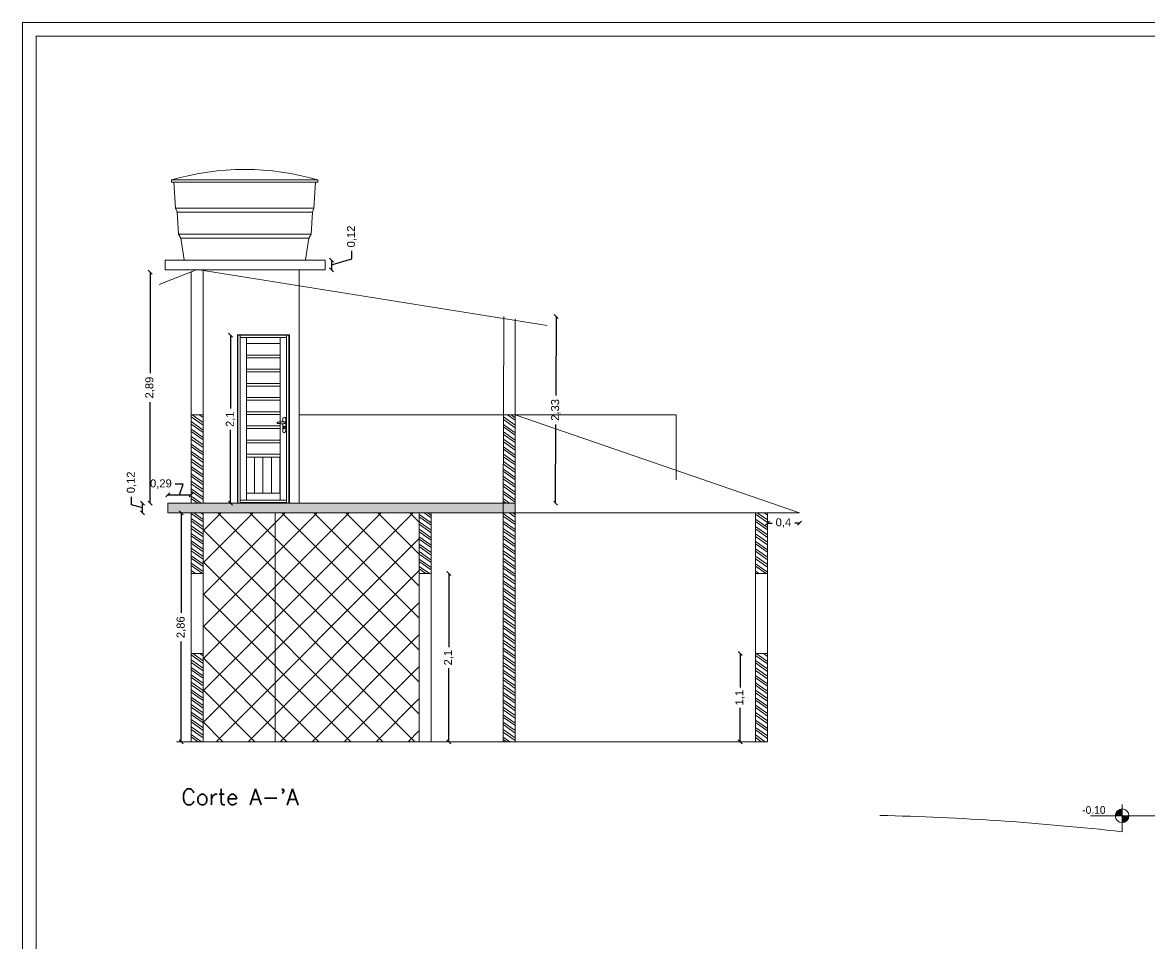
# Model space of a CAD drawing. Header units: metres. Extents: x 1628 to 1845, y 824 to 931.
# Drawn here: x 1628.94 to 1643.03, y 838.96 to 850.46 of the extents above; entities that cross this region are included whole.
import ezdxf

# ---------------------------------------------------------------- set-up
doc = ezdxf.new("R2010")
doc.units = ezdxf.units.M
doc.header["$LTSCALE"] = 0.15
doc.layers.get('0').update_dxf_attribs({"lineweight": 0, "plot": 0})
doc.layers.get('Defpoints').update_dxf_attribs({"lineweight": 0})
for name, color, linetype, lineweight in [('Alvenaria', 170, 'Continuous', 0), ('Alvenaria ext', 5, 'Continuous', 5), ('Caixilho', 120, 'Continuous', 0), ('Cotas', 1, 'Continuous', 0), ('hidrosanitário', 26, 'Continuous', 0), ('Texto', 7, 'Continuous', 0)]:
    doc.layers.add(name, color=color, linetype=linetype, lineweight=lineweight)
doc.styles.add('lunardi 02', font='romans.shx', dxfattribs={"height": 0.2})
doc.styles.get("Standard").update_dxf_attribs({"font": 'arial.ttf'})
doc.styles.add('T20', font='PORT2', dxfattribs={"height": 0.2})
doc.dimstyles.new('Lunardi', dxfattribs={"dimtxt": 0.1, "dimasz": 0.05, "dimexe": 0, "dimexo": 0.05, "dimgap": 0.05, "dimtad": 0, "dimzin": 9, "dimtxsty": 'Standard', "dimblk": 'OBLIQUE', "dimcen": 0, "dimse1": 1, "dimse2": 1, "dimclrd": 1, "dimclre": 1, "dimclrt": 1, "dimadec": 0, "dimazin": 0, "dimtfac": 1, "dimtmove": 1, "dimatfit": 2, "dimldrblk": 'OBLIQUE', "dimfxl": 1, "dimarcsym": 0})

# ---------------------------------------------------------------- blocks, each defined once
blk = doc.blocks.new('Cotap')
for p, q in [((0, 0.297), (0, -0.297)), ((-0.297, 0), (0.828, 0))]:
    blk.add_line(p, q)
blk.add_circle((0, 0), 0.18)
for points in [[(0, 0), (-0.18, 0), (0, -0.18), (-0.127, -0.127)], [(0, 0), (0, 0.18), (0.18, 0), (0.127, 0.127)]]:
    blk.add_solid(points)
at = {"style": 'T20'}
blk.add_attdef('COTA', (0.223, 0.05), '', height=0.2, dxfattribs=at)
blk = doc.blocks.new('_Oblique')
at = {"color": 0, "linetype": 'ByBlock', "lineweight": -2}
blk.add_line((-0.5, -0.5), (0.5, 0.5), dxfattribs=at)
blk = doc.blocks.new('*D51')
at = {"layer": 'Cotas', "color": 1, "lineweight": -2, "ltscale": 10}
for p, q in [((1630.929, 844.338), (1630.929, 843.089)), ((1630.929, 841.478), (1630.929, 842.728))]:
    blk.add_line(p, q, dxfattribs=at)
at = {"layer": 'Defpoints', "color": 0, "ltscale": 10}
for p in [(1630.929, 844.338), (1631.052, 844.338), (1631.052, 841.478)]:
    blk.add_point(p, dxfattribs=at)
at = {"layer": 'Cotas', "color": 1, "lineweight": -2, "ltscale": 10, "xscale": 0.05, "yscale": 0.05, "zscale": 0.05}
for p, rotation in [((1630.929, 844.338), 90), ((1630.929, 841.478), 270)]:
    blk.add_blockref('_Oblique', p, dxfattribs=dict(at, rotation=rotation))
at = {"layer": 'Cotas', "color": 1, "ltscale": 10, "insert": (1630.929, 842.908), "char_height": 0.1, "attachment_point": 5, "rotation": 90}
blk.add_mtext('2,86', dxfattribs=at)
blk = doc.blocks.new('*D52')
at = {"layer": 'Cotas', "color": 1, "lineweight": -2, "ltscale": 10}
for p, q in [((1630.307, 844.439), (1630.307, 844.539)), ((1630.442, 844.398), (1630.307, 844.439)), ((1630.442, 844.338), (1630.442, 844.458))]:
    blk.add_line(p, q, dxfattribs=at)
at = {"layer": 'Defpoints', "color": 0, "ltscale": 10}
for p in [(1630.442, 844.458), (1630.76, 844.458), (1630.76, 844.338)]:
    blk.add_point(p, dxfattribs=at)
at = {"layer": 'Cotas', "color": 1, "lineweight": -2, "ltscale": 10, "xscale": 0.05, "yscale": 0.05, "zscale": 0.05}
for p, rotation in [((1630.442, 844.458), 90), ((1630.442, 844.338), 270)]:
    blk.add_blockref('_Oblique', p, dxfattribs=dict(at, rotation=rotation))
at = {"layer": 'Cotas', "color": 1, "ltscale": 10, "insert": (1630.307, 844.718), "char_height": 0.1, "attachment_point": 5, "rotation": 90}
blk.add_mtext('0,12', dxfattribs=at)
blk = doc.blocks.new('*D53')
at = {"layer": 'Cotas', "color": 1, "lineweight": -2, "ltscale": 10}
for p, q in [((1630.538, 847.346), (1630.538, 846.083)), ((1630.538, 844.458), (1630.538, 845.722))]:
    blk.add_line(p, q, dxfattribs=at)
at = {"layer": 'Defpoints', "color": 0, "ltscale": 10}
for p in [(1630.538, 847.346), (1631.052, 847.346), (1631.052, 844.458)]:
    blk.add_point(p, dxfattribs=at)
at = {"layer": 'Cotas', "color": 1, "lineweight": -2, "ltscale": 10, "xscale": 0.05, "yscale": 0.05, "zscale": 0.05}
for p, rotation in [((1630.538, 847.346), 90), ((1630.538, 844.458), 270)]:
    blk.add_blockref('_Oblique', p, dxfattribs=dict(at, rotation=rotation))
at = {"layer": 'Cotas', "color": 1, "ltscale": 10, "insert": (1630.538, 845.902), "char_height": 0.1, "attachment_point": 5, "rotation": 90}
blk.add_mtext('2,89', dxfattribs=at)
blk = doc.blocks.new('*D54')
at = {"layer": 'Cotas', "color": 1, "lineweight": -2, "ltscale": 10}
for p, q in [((1635.612, 846.789), (1635.61, 845.804)), ((1635.607, 844.457), (1635.609, 845.442))]:
    blk.add_line(p, q, dxfattribs=at)
at = {"layer": 'Defpoints', "color": 0, "ltscale": 10}
for p in [(1634.958, 846.79), (1634.953, 844.459), (1635.607, 844.457)]:
    blk.add_point(p, dxfattribs=at)
at = {"layer": 'Cotas', "color": 1, "lineweight": -2, "ltscale": 10, "xscale": 0.05, "yscale": 0.05, "zscale": 0.05}
for p, rotation in [((1635.612, 846.789), 89.87116100767315), ((1635.607, 844.457), 269.8711610076731)]:
    blk.add_blockref('_Oblique', p, dxfattribs=dict(at, rotation=rotation))
at = {"layer": 'Cotas', "color": 1, "ltscale": 10, "insert": (1635.609, 845.623), "char_height": 0.1, "attachment_point": 5, "rotation": 89.8712}
blk.add_mtext('2,33', dxfattribs=at)
blk = doc.blocks.new('*D55')
at = {"layer": 'Cotas', "color": 1, "lineweight": -2, "ltscale": 10}
for p, q in [((1638.253, 844.21), (1638.312, 844.21)), ((1638.653, 844.21), (1638.594, 844.21))]:
    blk.add_line(p, q, dxfattribs=at)
at = {"layer": 'Defpoints', "color": 0, "ltscale": 10}
for p in [(1638.253, 844.338), (1638.653, 844.338), (1638.653, 844.21)]:
    blk.add_point(p, dxfattribs=at)
at = {"layer": 'Cotas', "color": 1, "lineweight": -2, "ltscale": 10, "xscale": 0.05, "yscale": 0.05, "zscale": 0.05, "rotation": 180}
blk.add_blockref('_Oblique', (1638.253, 844.21), dxfattribs=at)
at = {"layer": 'Cotas', "color": 1, "lineweight": -2, "ltscale": 10, "xscale": 0.05, "yscale": 0.05, "zscale": 0.05}
blk.add_blockref('_Oblique', (1638.653, 844.21), dxfattribs=at)
at = {"layer": 'Cotas', "color": 1, "ltscale": 10, "insert": (1638.453, 844.21), "char_height": 0.1, "attachment_point": 5}
blk.add_mtext('0,4', dxfattribs=at)
blk = doc.blocks.new('*D56')
at = {"layer": 'Cotas', "color": 1, "lineweight": -2, "ltscale": 10}
for p, q in [((1630.954, 844.696), (1630.854, 844.696)), ((1630.906, 844.561), (1630.954, 844.696)), ((1630.76, 844.561), (1631.052, 844.561))]:
    blk.add_line(p, q, dxfattribs=at)
at = {"layer": 'Defpoints', "color": 0, "ltscale": 10}
for p in [(1631.052, 844.561), (1630.76, 844.458), (1631.052, 844.458)]:
    blk.add_point(p, dxfattribs=at)
at = {"layer": 'Cotas', "color": 1, "lineweight": -2, "ltscale": 10, "xscale": 0.05, "yscale": 0.05, "zscale": 0.05}
for p, rotation in [((1630.76, 844.561), 180.0034617854595), ((1631.052, 844.561), 0.003461785459462113)]:
    blk.add_blockref('_Oblique', p, dxfattribs=dict(at, rotation=rotation))
at = {"layer": 'Cotas', "color": 1, "ltscale": 10, "insert": (1630.674, 844.696), "char_height": 0.1, "attachment_point": 5, "rotation": 0.0035}
blk.add_mtext('0,29', dxfattribs=at)
blk = doc.blocks.new('*D57')
at = {"layer": 'Cotas', "color": 1, "lineweight": -2, "ltscale": 10}
for p, q in [((1632.804, 847.434), (1633.059, 847.511)), ((1632.804, 847.494), (1632.804, 847.374)), ((1633.059, 847.511), (1633.059, 847.611))]:
    blk.add_line(p, q, dxfattribs=at)
at = {"layer": 'Defpoints', "color": 0, "ltscale": 10}
for p in [(1632.727, 847.494), (1632.727, 847.374), (1632.804, 847.374)]:
    blk.add_point(p, dxfattribs=at)
at = {"layer": 'Cotas', "color": 1, "lineweight": -2, "ltscale": 10, "xscale": 0.05, "yscale": 0.05, "zscale": 0.05}
for p, rotation in [((1632.804, 847.494), 90), ((1632.804, 847.374), 270)]:
    blk.add_blockref('_Oblique', p, dxfattribs=dict(at, rotation=rotation))
at = {"layer": 'Cotas', "color": 1, "ltscale": 10, "insert": (1633.059, 847.79), "char_height": 0.1, "attachment_point": 5, "rotation": 90}
blk.add_mtext('0,12', dxfattribs=at)
blk = doc.blocks.new('*D63')
at = {"layer": 'Cotas', "color": 1, "lineweight": -2, "ltscale": 10}
for p, q in [((1637.911, 842.578), (1637.911, 842.155)), ((1637.911, 841.478), (1637.911, 841.902))]:
    blk.add_line(p, q, dxfattribs=at)
at = {"layer": 'Defpoints', "color": 0, "ltscale": 10}
for p in [(1638.103, 842.578), (1637.911, 841.478), (1638.103, 841.478)]:
    blk.add_point(p, dxfattribs=at)
at = {"layer": 'Cotas', "color": 1, "lineweight": -2, "ltscale": 10, "xscale": 0.05, "yscale": 0.05, "zscale": 0.05}
for p, rotation in [((1637.911, 842.578), 90), ((1637.911, 841.478), 270)]:
    blk.add_blockref('_Oblique', p, dxfattribs=dict(at, rotation=rotation))
at = {"layer": 'Cotas', "color": 1, "ltscale": 10, "insert": (1637.911, 842.028), "char_height": 0.1, "attachment_point": 5, "rotation": 90}
blk.add_mtext('1,1', dxfattribs=at)
blk = doc.blocks.new('*D64')
at = {"layer": 'Cotas', "color": 1, "lineweight": -2, "ltscale": 10}
for p, q in [((1634.271, 843.578), (1634.271, 842.661)), ((1634.271, 841.478), (1634.271, 842.396))]:
    blk.add_line(p, q, dxfattribs=at)
at = {"layer": 'Defpoints', "color": 0, "ltscale": 10}
for p in [(1634.052, 843.578), (1634.052, 841.478), (1634.271, 841.478)]:
    blk.add_point(p, dxfattribs=at)
at = {"layer": 'Cotas', "color": 1, "lineweight": -2, "ltscale": 10, "xscale": 0.05, "yscale": 0.05, "zscale": 0.05}
for p, rotation in [((1634.271, 843.578), 90), ((1634.271, 841.478), 270)]:
    blk.add_blockref('_Oblique', p, dxfattribs=dict(at, rotation=rotation))
at = {"layer": 'Cotas', "color": 1, "ltscale": 10, "insert": (1634.271, 842.528), "char_height": 0.1, "attachment_point": 5, "rotation": 90}
blk.add_mtext('2,1', dxfattribs=at)
blk = doc.blocks.new('*D65')
at = {"layer": 'Cotas', "color": 1, "lineweight": -2, "ltscale": 10}
for p, q in [((1631.544, 846.556), (1631.544, 845.64)), ((1631.544, 844.458), (1631.544, 845.375))]:
    blk.add_line(p, q, dxfattribs=at)
at = {"layer": 'Defpoints', "color": 0, "ltscale": 10}
for p in [(1631.636, 846.556), (1631.544, 844.458), (1631.629, 844.458)]:
    blk.add_point(p, dxfattribs=at)
at = {"layer": 'Cotas', "color": 1, "lineweight": -2, "ltscale": 10, "xscale": 0.05, "yscale": 0.05, "zscale": 0.05}
for p, rotation in [((1631.544, 846.556), 90), ((1631.544, 844.458), 270)]:
    blk.add_blockref('_Oblique', p, dxfattribs=dict(at, rotation=rotation))
at = {"layer": 'Cotas', "color": 1, "ltscale": 10, "insert": (1631.544, 845.507), "char_height": 0.1, "attachment_point": 5, "rotation": 90}
blk.add_mtext('2,1', dxfattribs=at)

msp = doc.modelspace()

# ---------------------------------------------------------------- hatches: boundary and pattern name
at = {"layer": 'Alvenaria', "ltscale": 10}
h = msp.add_hatch(dxfattribs=at)
h.set_pattern_fill('ANSI32', scale=0.008, angle=100)
h.set_pattern_definition([(145, (-37.81196, 177.349855), (-0.0437065244, -0.0624193858), []), (145, (-37.8182, 177.38523), (-0.0437065244, -0.0624193858), [])])
h.paths.add_polyline_path([(1631.202, 844.338), (1631.052, 844.338), (1631.052, 843.578), (1631.202, 843.578)])
h.paths.add_polyline_path([(1631.202, 842.578), (1631.052, 842.578), (1631.052, 841.478), (1631.202, 841.478)])
h.paths.add_polyline_path([(1634.052, 844.338), (1633.902, 844.338), (1633.902, 843.578), (1634.052, 843.578)])
h.paths.add_polyline_path([(1635.102, 844.338), (1634.952, 844.338), (1634.952, 841.478), (1635.102, 841.478)])
h.paths.add_polyline_path([(1638.253, 844.338), (1638.103, 844.338), (1638.103, 843.578), (1638.253, 843.578)])
h.paths.add_polyline_path([(1638.253, 842.578), (1638.103, 842.578), (1638.103, 841.478), (1638.253, 841.478)])
h.paths.add_polyline_path([(1635.102, 845.559), (1634.954, 845.561), (1634.954, 844.458), (1635.102, 844.456)])
h.paths.add_polyline_path([(1631.202, 845.561), (1631.052, 845.561), (1631.052, 844.458), (1631.202, 844.458)])
h = msp.add_hatch(dxfattribs=at)
h.set_pattern_fill('ANSI36', scale=0.01, angle=350)
h.set_pattern_definition([(35, (-37.811963, 177.349855), (0.0273030836, 0.05787741815), [0.079375, -0.015875, 0, -0.015875])])
h.paths.add_polyline_path([(1635.102, 844.459), (1632.279, 844.458), (1632.279, 844.458), (1631.629, 844.458), (1630.76, 844.458), (1630.76, 844.338), (1635.102, 844.339)])
at = {"layer": 'Texto', "ltscale": 10}
h = msp.add_hatch(dxfattribs=at)
h.set_pattern_fill('ANSI37', scale=0.089)
h.set_pattern_definition([(45, (-37.81196, 177.34985), (-0.1998107, 0.1998107), []), (135, (-37.81196, 177.34985), (-0.1998107, -0.1998107), [])])
h.paths.add_polyline_path([(1632.102, 841.478), (1633.902, 841.478), (1633.902, 844.338), (1632.102, 844.338)])
h.paths.add_polyline_path([(1631.202, 841.478), (1632.102, 841.478), (1632.102, 844.338), (1631.202, 844.338)])

# ---------------------------------------------------------------- linework, layer by layer
at = {"layer": 'Alvenaria'}
for p, q in [((1632.402, 847.374), (1632.402, 844.458)), ((1631.052, 844.338), (1631.052, 841.478)), ((1631.202, 844.338), (1631.202, 841.478)), ((1632.102, 844.338), (1632.102, 841.478)), ((1638.103, 841.478), (1638.103, 844.338)), ((1638.253, 841.478), (1638.253, 844.338))]:
    msp.add_line(p, q, dxfattribs=at)
at = {"layer": 'Alvenaria', "ltscale": 10}
for p, q in [((1631.202, 845.561), (1631.052, 845.561)), ((1633.902, 844.338), (1633.902, 841.478)), ((1634.052, 844.338), (1634.052, 841.478)), ((1634.952, 844.338), (1634.952, 841.478)), ((1635.102, 844.338), (1635.102, 841.478)), ((1644.185, 840.553), (1642.685, 840.553)), ((1642.685, 840.553), (1642.685, 840.353))]:
    msp.add_line(p, q, dxfattribs=at)
at = {"layer": 'Alvenaria'}
msp.add_lwpolyline([(1630.727, 847.374), (1632.727, 847.374), (1632.727, 847.494), (1630.727, 847.494)], close=True, dxfattribs=at)
at = {"layer": 'Alvenaria', "ltscale": 10}
msp.add_arc((1638.833, 805.878), 34.689, 83.6245, 88.6369, dxfattribs=at)
at = {"layer": 'Alvenaria ext'}
for p, q in [((1631.129, 847.376), (1630.652, 847.191)), ((1631.129, 847.376), (1635.499, 846.676)), ((1634.958, 846.79), (1634.952, 844.338)), ((1635.102, 846.76), (1635.102, 844.338))]:
    msp.add_line(p, q, dxfattribs=at)
at = {"layer": 'Alvenaria ext', "ltscale": 10}
for p, q in [((1631.202, 844.458), (1631.202, 847.358)), ((1631.052, 844.458), (1631.052, 847.346)), ((1631.052, 844.458), (1631.052, 846.215)), ((1632.402, 844.458), (1632.402, 845.561)), ((1632.402, 845.561), (1637.112, 845.561)), ((1635.102, 845.561), (1638.653, 844.338)), ((1637.112, 845.561), (1637.112, 844.748)), ((1630.76, 844.458), (1635.102, 844.459)), ((1630.76, 844.458), (1630.76, 844.338)), ((1630.76, 844.338), (1638.653, 844.338)), ((1631.052, 843.578), (1631.202, 843.578)), ((1633.902, 843.578), (1634.052, 843.578)), ((1638.103, 843.578), (1638.253, 843.578)), ((1631.052, 842.578), (1631.202, 842.578)), ((1638.103, 842.578), (1638.253, 842.578)), ((1630.867, 841.478), (1638.253, 841.478))]:
    msp.add_line(p, q, dxfattribs=at)
at = {"layer": 'Caixilho'}
for p, q in [((1631.631, 845.558), (1631.629, 846.563)), ((1631.629, 846.563), (1631.629, 844.458)), ((1632.279, 846.563), (1631.629, 846.563)), ((1632.279, 846.563), (1631.629, 846.563)), ((1631.629, 846.558), (1631.631, 845.558)), ((1632.279, 846.558), (1631.629, 846.558)), ((1632.279, 846.556), (1631.629, 846.556)), ((1631.636, 846.556), (1631.636, 844.458)), ((1631.665, 844.458), (1631.665, 846.556)), ((1632.243, 846.53), (1631.665, 846.53)), ((1631.745, 846.53), (1631.745, 844.497)), ((1632.163, 846.53), (1632.163, 845.411)), ((1632.243, 844.458), (1632.243, 846.556)), ((1632.272, 844.458), (1632.272, 846.556)), ((1632.279, 846.563), (1632.279, 844.458)), ((1632.163, 846.452), (1631.745, 846.452)), ((1632.163, 846.275), (1631.745, 846.275)), ((1632.163, 846.309), (1631.747, 846.309)), ((1632.163, 846.098), (1631.745, 846.098)), ((1632.163, 846.132), (1631.747, 846.132)), ((1632.163, 845.955), (1631.747, 845.955)), ((1632.163, 845.921), (1631.745, 845.921)), ((1632.163, 845.744), (1631.745, 845.744)), ((1632.163, 845.778), (1631.747, 845.778)), ((1632.163, 845.567), (1631.745, 845.567)), ((1632.163, 845.601), (1631.747, 845.601)), ((1632.163, 845.39), (1631.745, 845.39)), ((1632.163, 845.424), (1631.747, 845.424)), ((1632.163, 845.452), (1632.163, 844.497)), ((1632.196, 845.515), (1632.196, 845.475)), ((1632.196, 845.451), (1632.196, 845.356)), ((1632.207, 845.396), (1632.207, 845.411)), ((1632.222, 845.411), (1632.222, 845.396)), ((1632.233, 845.356), (1632.233, 845.515)), ((1632.163, 845.247), (1631.747, 845.247)), ((1632.163, 845.213), (1631.745, 845.213)), ((1632.163, 845.034), (1631.745, 845.034)), ((1632.163, 845.07), (1631.747, 845.07)), ((1631.842, 844.584), (1631.842, 845.034)), ((1631.948, 844.584), (1631.948, 845.034)), ((1632.055, 844.584), (1632.055, 845.034)), ((1632.161, 844.584), (1632.161, 845.034)), ((1632.163, 844.584), (1631.745, 844.584)), ((1631.629, 844.458), (1632.279, 844.458)), ((1632.243, 844.497), (1631.665, 844.497)), ((1631.665, 844.465), (1632.243, 844.465))]:
    msp.add_line(p, q, dxfattribs=at)
for centre, radius, start, end in [((1632.215, 845.515), 0.0181, 0, 180), ((1632.215, 845.411), 0.00753, 0, 180), ((1632.215, 845.396), 0.00753, 180, 0), ((1632.215, 845.356), 0.0181, 180, 0)]:
    msp.add_arc(centre, radius, start, end, dxfattribs=at)
for points, knots in [([(1632.13, 845.469), (1632.129, 845.469), (1632.129, 845.468), (1632.128, 845.467), (1632.127, 845.466), (1632.127, 845.465), (1632.127, 845.464), (1632.126, 845.462), (1632.127, 845.46), (1632.128, 845.459), (1632.129, 845.458), (1632.131, 845.457), (1632.132, 845.456)], [1.384048, 1.384048, 1.384048, 1.384048, 3.321715, 3.321715, 3.321715, 5.907156, 5.907156, 5.907156, 9.370352, 9.370352, 9.370352, 12.561029, 12.561029, 12.561029, 12.561029]), ([(1632.161, 845.474), (1632.158, 845.474), (1632.154, 845.473), (1632.151, 845.473), (1632.146, 845.472), (1632.141, 845.472), (1632.137, 845.471), (1632.135, 845.47), (1632.134, 845.47), (1632.132, 845.47)], [56.163168, 56.163168, 56.163168, 56.163168, 66.747765, 66.747765, 66.747765, 81.5662, 81.5662, 81.5662, 86.404873, 86.404873, 86.404873, 86.404873]), ([(1632.132, 845.456), (1632.135, 845.456), (1632.139, 845.455), (1632.142, 845.455), (1632.146, 845.454), (1632.149, 845.454), (1632.153, 845.453), (1632.158, 845.452), (1632.163, 845.452), (1632.168, 845.452), (1632.175, 845.451), (1632.182, 845.451), (1632.189, 845.451), (1632.197, 845.451), (1632.204, 845.451), (1632.211, 845.452), (1632.212, 845.452), (1632.214, 845.452), (1632.216, 845.452)], [0, 0, 0, 0, 10.809381, 10.809381, 10.809381, 21.855679, 21.855679, 21.855679, 37.320496, 37.320496, 37.320496, 58.971241, 58.971241, 58.971241, 81.183946, 81.183946, 81.183946, 86.475046, 86.475046, 86.475046, 86.475046]), ([(1632.216, 845.474), (1632.21, 845.475), (1632.205, 845.475), (1632.199, 845.475), (1632.194, 845.475), (1632.189, 845.475), (1632.185, 845.475), (1632.181, 845.475), (1632.177, 845.475), (1632.174, 845.475), (1632.172, 845.475), (1632.17, 845.475), (1632.169, 845.475), (1632.166, 845.475), (1632.164, 845.474), (1632.161, 845.474)], [0, 0, 0, 0, 17.280975, 17.280975, 17.280975, 32.401827, 32.401827, 32.401827, 43.202437, 43.202437, 43.202437, 48.602741, 48.602741, 48.602741, 56.163168, 56.163168, 56.163168, 56.163168]), ([(1632.225, 845.459), (1632.226, 845.461), (1632.226, 845.463), (1632.226, 845.465), (1632.225, 845.467), (1632.224, 845.469), (1632.223, 845.471), (1632.222, 845.472), (1632.22, 845.473), (1632.219, 845.474), (1632.218, 845.474), (1632.217, 845.474), (1632.216, 845.474)], [10.108043, 10.108043, 10.108043, 10.108043, 15.428561, 15.428561, 15.428561, 20.168049, 20.168049, 20.168049, 24.201853, 24.201853, 24.201853, 27.083142, 27.083142, 27.083142, 27.083142]), ([(1632.216, 845.452), (1632.217, 845.452), (1632.219, 845.453), (1632.221, 845.454), (1632.223, 845.455), (1632.224, 845.457), (1632.225, 845.459)], [0, 0, 0, 0, 4.77131, 4.77131, 4.77131, 10.108043, 10.108043, 10.108043, 10.108043])]:
    msp.add_open_spline(points, degree=3, knots=knots, dxfattribs=at)
msp.add_open_spline([(1632.132, 845.47), (1632.131, 845.47), (1632.131, 845.469), (1632.13, 845.469)], degree=3, dxfattribs=at)
at = {"layer": 'hidrosanitário'}
for p, q in [((1630.807, 848.497), (1632.637, 848.497)), ((1630.807, 848.497), (1630.807, 848.467)), ((1632.637, 848.497), (1632.637, 848.467)), ((1630.807, 848.467), (1632.637, 848.467)), ((1630.837, 848.467), (1630.857, 848.144)), ((1632.607, 848.467), (1632.587, 848.144)), ((1630.857, 848.144), (1632.587, 848.144)), ((1630.857, 848.144), (1630.877, 848.094)), ((1630.877, 848.094), (1632.567, 848.094)), ((1630.877, 848.094), (1630.895, 847.82)), ((1632.567, 848.094), (1632.55, 847.82)), ((1632.587, 848.144), (1632.567, 848.094)), ((1630.895, 847.82), (1632.55, 847.82)), ((1630.895, 847.82), (1630.921, 847.77)), ((1630.921, 847.77), (1632.524, 847.77)), ((1630.921, 847.77), (1630.965, 847.497)), ((1632.524, 847.77), (1632.48, 847.497)), ((1632.55, 847.82), (1632.524, 847.77))]:
    msp.add_line(p, q, dxfattribs=at)
msp.add_arc((1631.722, 845.342), 3.285, 73.8275, 106.1725, dxfattribs=at)
at = {"layer": 'Texto', "ltscale": 10}
for points in [[(1628.945, 850.463), (1664.895, 850.463), (1664.895, 825.042), (1628.945, 825.042)], [(1629.116, 850.292), (1664.723, 850.292), (1664.723, 825.213), (1629.116, 825.213)]]:
    msp.add_lwpolyline(points, close=True, dxfattribs=at)

# ---------------------------------------------------------------- block references
at = {"layer": 'Texto'}
ref = msp.add_blockref('Cotap', (1642.685, 840.553), dxfattribs=dict(at, xscale=-0.4779182706422489, yscale=0.4779182706421352, zscale=0.4779182706421526))
ref.add_attrib('COTA', '-0.10', (1642.187, 840.577), dxfattribs={"layer": '0', "height": 0.0956, "style": 'T20'})

# ---------------------------------------------------------------- texts
at = {"layer": 'Texto', "insert": (1630.931, 840.887), "char_height": 0.2, "width": 3.20688, "attachment_point": 1, "rotation": 359.9957, "style": 'lunardi 02'}
msp.add_mtext("Corte A-'A", dxfattribs=at)

# ---------------------------------------------------------------- dimensions: what is measured, and where the dimension line sits
at = {"layer": 'Cotas', "ltscale": 10}
for p1, p2, distance, picture, middle in [((1632.727, 847.494), (1632.727, 847.374), 0.076, '*D57', (1633.059, 847.661)), ((1631.052, 844.458), (1631.052, 847.346), 0.514, '*D53', (1630.538, 845.902)), ((1634.958, 846.79), (1634.953, 844.459), 0.654, '*D54', (1635.609, 845.623)), ((1630.76, 844.338), (1630.76, 844.458), 0.318, '*D52', (1630.307, 844.589)), ((1631.052, 841.478), (1631.052, 844.338), 0.123, '*D51', (1630.929, 842.908)), ((1638.253, 844.338), (1638.653, 844.338), -0.129, '*D55', (1638.453, 844.21))]:
    dim = msp.add_aligned_dim(p1=p1, p2=p2, distance=distance, dimstyle='Lunardi', dxfattribs=at)
    dim.commit()
    dim.dimension.update_dxf_attribs({"geometry": picture, "text_midpoint": middle})
for base, p1, p2, picture, middle in [((1631.544, 844.458), (1631.636, 846.556), (1631.629, 844.458), '*D65', (1631.544, 845.507)), ((1634.271, 841.478), (1634.052, 843.578), (1634.052, 841.478), '*D64', (1634.271, 842.528)), ((1637.911, 841.478), (1638.103, 842.578), (1638.103, 841.478), '*D63', (1637.911, 842.028))]:
    dim = msp.add_linear_dim(base=base, p1=p1, p2=p2, angle=90, dimstyle='Lunardi', dxfattribs=at)
    dim.commit()
    dim.dimension.update_dxf_attribs({"geometry": picture, "text_midpoint": middle})
dim = msp.add_linear_dim(base=(1631.052, 844.561), p1=(1630.76, 844.458), p2=(1631.052, 844.458), angle=0.0035, dimstyle='Lunardi', dxfattribs=at)
dim.commit()
dim.dimension.update_dxf_attribs({"geometry": '*D56', "text_midpoint": (1630.804, 844.696), "dimtype": 161})

doc.saveas('drawing.dxf')
